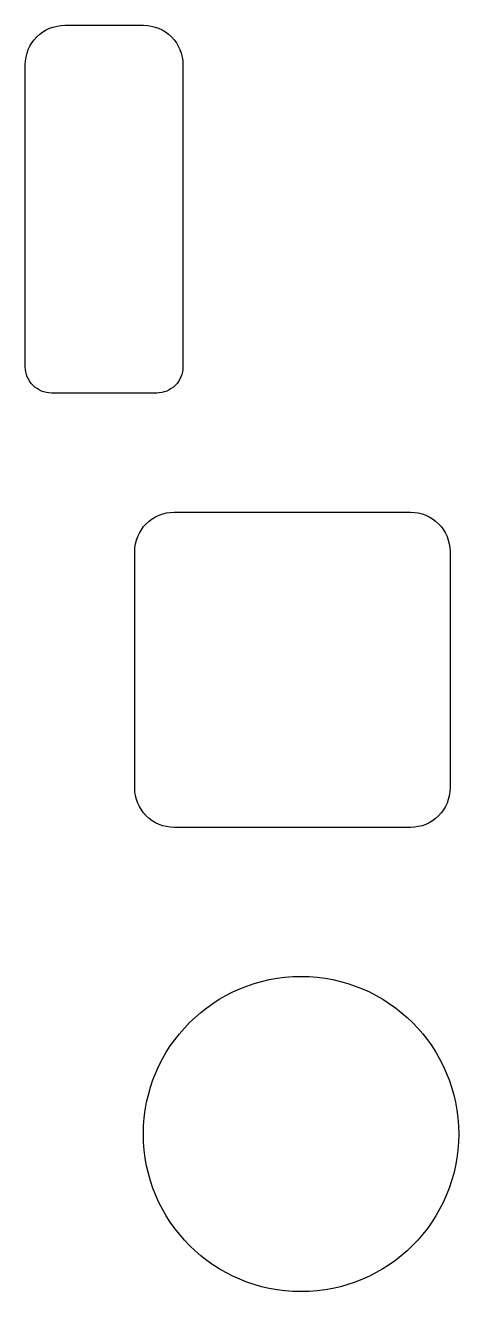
# Model space of a CAD drawing. Header units: millimetres. Extents: x 2384 to 2549, y 1644 to 2126.
import ezdxf

# ---------------------------------------------------------------- set-up
doc = ezdxf.new("R2010")
doc.units = ezdxf.units.MM

msp = doc.modelspace()

# ---------------------------------------------------------------- linework, layer by layer
for points in [[(2399.07, 2126.31), (2429.07, 2126.31, -0.414214), (2444.07, 2111.31), (2444.07, 1996.31, -0.414214), (2434.07, 1986.31), (2394.07, 1986.31, -0.414214), (2384.07, 1996.31), (2384.07, 2111.31, -0.414214)], [(2440.71, 1940.98), (2530.71, 1940.98, -0.414214), (2545.71, 1925.98), (2545.71, 1835.98, -0.414214), (2530.71, 1820.98), (2440.71, 1820.98, -0.414214), (2425.71, 1835.98), (2425.71, 1925.98, -0.414214)]]:
    msp.add_lwpolyline(points, format="xyb", close=True)
msp.add_circle((2489.01, 1704.23), 60)

doc.saveas('drawing.dxf')
